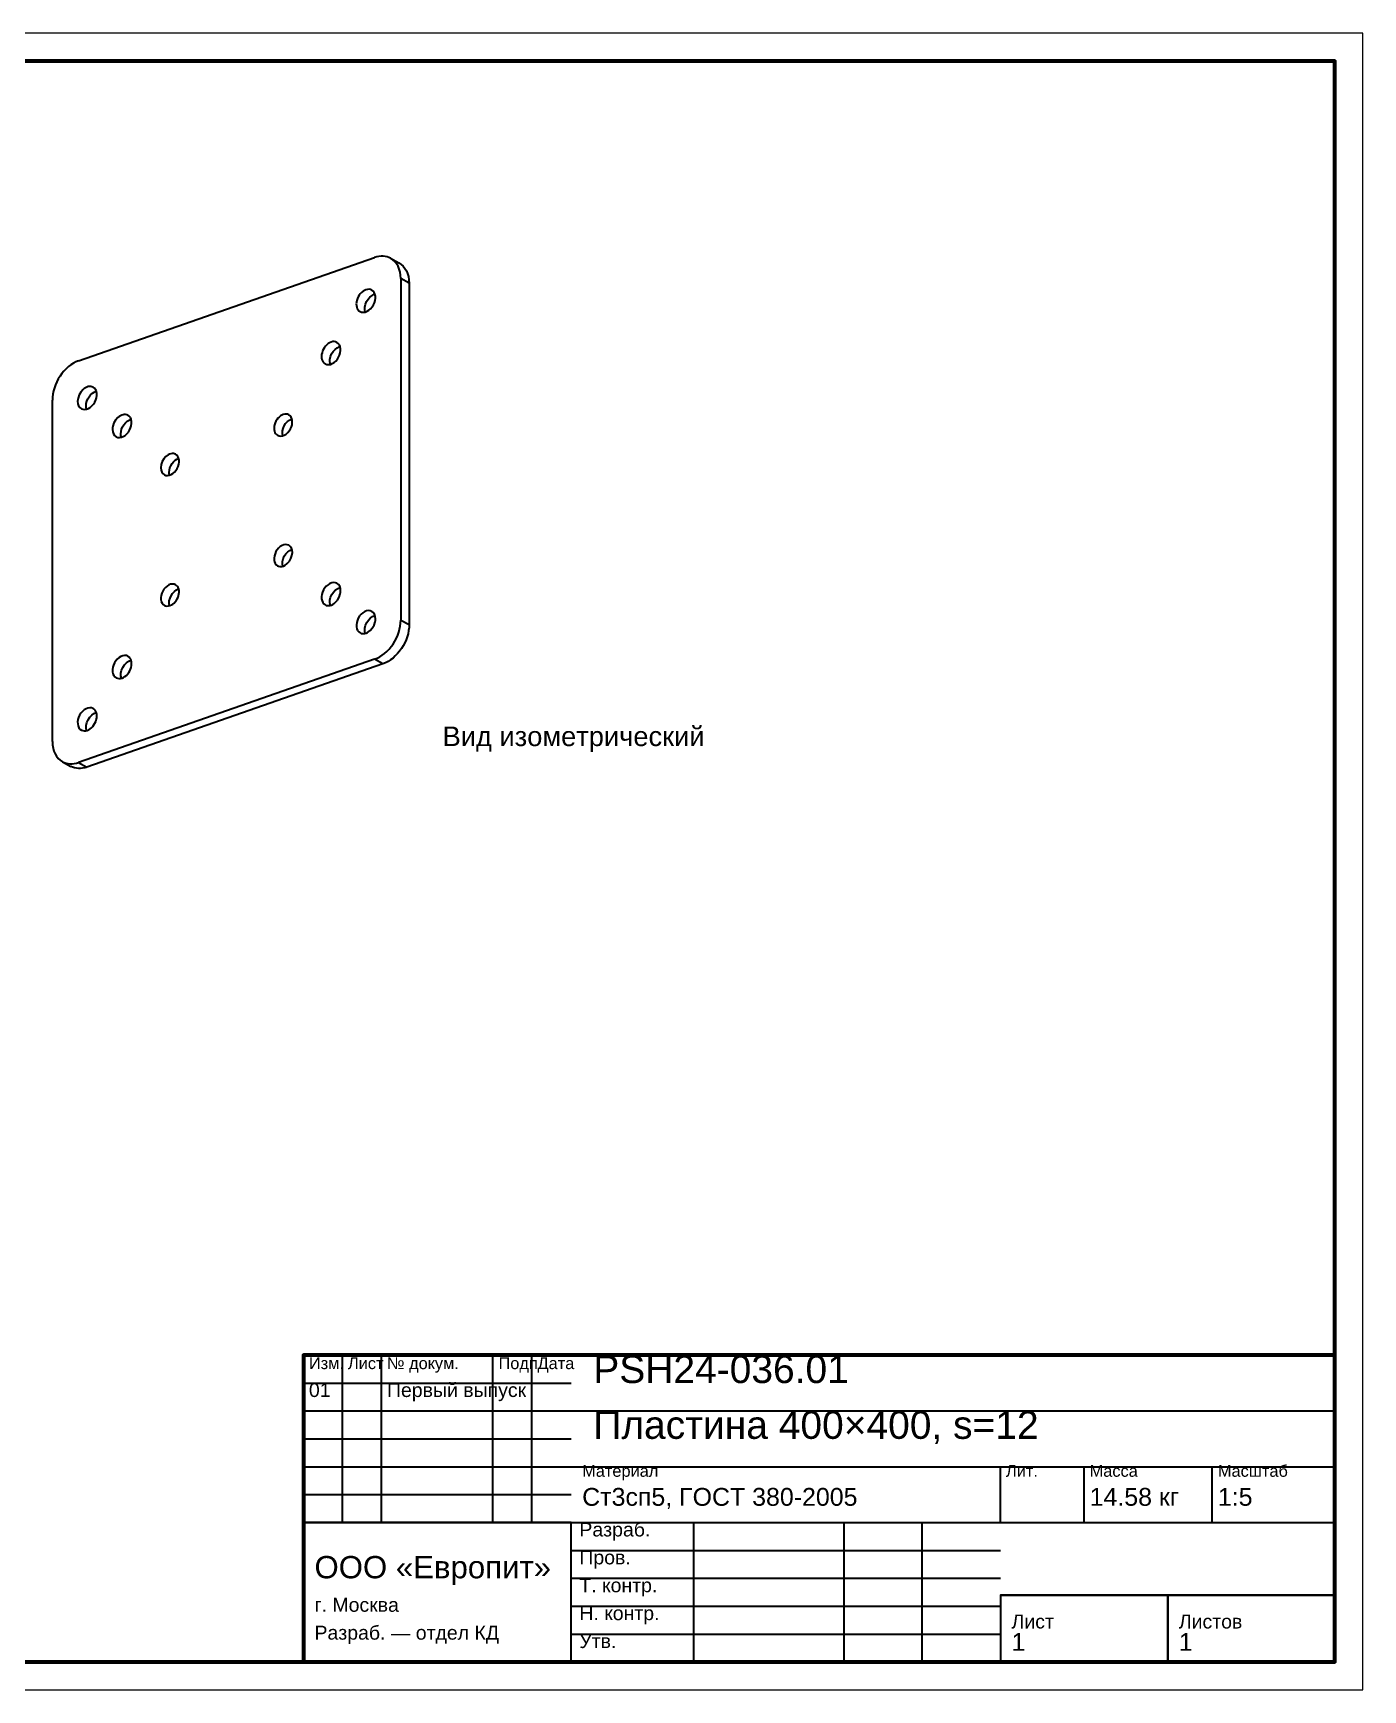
# Model space of a CAD drawing. Header units: millimetres. Extents: x 0 to 420, y 0 to 297.
# Drawn here: x 181.5 to 420, y 0 to 297 of the extents above; entities that cross this region are included whole.
import ezdxf

# ---------------------------------------------------------------- set-up
doc = ezdxf.new("R2010")
doc.units = ezdxf.units.MM
doc.styles.add('GOST', font='Arial')

msp = doc.modelspace()

# ---------------------------------------------------------------- linework, layer by layer
at = {"color": 1, "lineweight": 35}
for p, q in [((189.69, 238.25), (242.78, 256.76)), ((243.17, 256.88), (242.78, 256.76)), ((243.55, 256.96), (243.17, 256.88)), ((243.93, 257), (243.55, 256.96)), ((244.3, 257), (243.93, 257)), ((244.66, 256.96), (244.3, 257)), ((245.01, 256.89), (244.66, 256.96)), ((245.34, 256.78), (245.01, 256.89)), ((245.65, 256.63), (245.34, 256.78)), ((246.06, 256.37), (245.65, 256.63)), ((245.65, 256.63), (247.15, 255.81)), ((246.42, 256.04), (246.06, 256.37)), ((246.73, 255.65), (246.42, 256.04)), ((246.99, 255.21), (246.73, 255.65)), ((247.15, 255.81), (247.56, 255.55)), ((247.56, 255.55), (247.92, 255.22)), ((247.2, 254.71), (246.99, 255.21)), ((247.35, 254.17), (247.2, 254.71)), ((247.44, 253.6), (247.35, 254.17)), ((247.47, 252.99), (247.44, 253.6)), ((247.47, 252.99), (247.47, 191.79)), ((248.97, 252.18), (247.47, 252.99)), ((247.92, 255.22), (248.23, 254.83)), ((248.23, 254.83), (248.49, 254.39)), ((248.49, 254.39), (248.7, 253.89)), ((248.7, 253.89), (248.85, 253.36)), ((248.85, 253.36), (248.94, 252.78)), ((248.94, 252.78), (248.97, 252.18)), ((239.84, 249.72), (239.7, 249.41)), ((240.02, 250.01), (239.84, 249.72)), ((240.22, 250.28), (240.02, 250.01)), ((240.45, 250.52), (240.22, 250.28)), ((240.7, 250.72), (240.45, 250.52)), ((240.96, 250.88), (240.7, 250.72)), ((241.22, 251), (240.96, 250.88)), ((241.5, 251.07), (241.22, 251)), ((241.78, 251.08), (241.5, 251.07)), ((241.6, 249.31), (241.94, 249.69)), ((242.04, 251.04), (241.78, 251.08)), ((241.94, 249.69), (242.32, 249.98)), ((242.27, 250.95), (242.04, 251.04)), ((242.52, 250.77), (242.27, 250.95)), ((242.32, 249.98), (242.72, 250.18)), ((242.71, 250.52), (242.52, 250.77)), ((242.85, 250.21), (242.71, 250.52)), ((242.72, 250.18), (242.85, 250.22)), ((242.93, 249.86), (242.85, 250.21)), ((242.94, 249.48), (242.93, 249.86)), ((248.97, 252.18), (248.97, 190.97)), ((239.53, 248.77), (239.5, 248.46)), ((239.5, 248.46), (239.52, 248.16)), ((239.52, 248.16), (239.58, 247.88)), ((239.6, 249.09), (239.53, 248.77)), ((239.58, 247.88), (239.67, 247.62)), ((239.7, 249.41), (239.6, 249.09)), ((239.67, 247.62), (239.81, 247.4)), ((239.81, 247.4), (239.97, 247.22)), ((239.97, 247.22), (240.17, 247.09)), ((240.17, 247.09), (240.46, 246.98)), ((240.46, 246.98), (240.77, 246.95)), ((240.77, 246.95), (241.1, 247)), ((241.01, 247.43), (241.02, 247.9)), ((241.09, 247), (241.01, 247.43)), ((241.02, 247.9), (241.13, 248.39)), ((241.1, 247), (241.44, 247.13)), ((241.13, 248.39), (241.33, 248.87)), ((241.33, 248.87), (241.6, 249.31)), ((241.44, 247.13), (241.77, 247.33)), ((241.77, 247.33), (242.07, 247.59)), ((242.07, 247.59), (242.35, 247.91)), ((242.35, 247.91), (242.58, 248.28)), ((242.58, 248.28), (242.76, 248.67)), ((242.76, 248.67), (242.88, 249.07)), ((242.88, 249.07), (242.94, 249.48)), ((233.77, 240.63), (233.6, 240.34)), ((233.98, 240.9), (233.77, 240.63)), ((234.2, 241.14), (233.98, 240.9)), ((234.45, 241.34), (234.2, 241.14)), ((234.71, 241.5), (234.45, 241.34)), ((234.98, 241.62), (234.71, 241.5)), ((235.26, 241.69), (234.98, 241.62)), ((235.53, 241.71), (235.26, 241.69)), ((235.79, 241.67), (235.53, 241.71)), ((235.69, 240.31), (236.07, 240.61)), ((236.03, 241.57), (235.79, 241.67)), ((236.27, 241.39), (236.03, 241.57)), ((236.07, 240.61), (236.47, 240.8)), ((236.47, 241.14), (236.27, 241.39)), ((236.6, 240.83), (236.47, 241.14)), ((236.47, 240.8), (236.6, 240.84)), ((236.68, 240.48), (236.6, 240.83)), ((188.77, 237.83), (188.33, 237.54)), ((189.23, 238.07), (188.77, 237.83)), ((189.69, 238.25), (189.23, 238.07)), ((233.28, 239.39), (233.26, 239.08)), ((233.26, 239.08), (233.27, 238.78)), ((233.27, 238.78), (233.33, 238.5)), ((233.35, 239.71), (233.28, 239.39)), ((233.33, 238.5), (233.43, 238.24)), ((233.46, 240.03), (233.35, 239.71)), ((233.43, 238.24), (233.56, 238.02)), ((233.6, 240.34), (233.46, 240.03)), ((233.56, 238.02), (233.73, 237.84)), ((233.73, 237.84), (233.92, 237.71)), ((233.92, 237.71), (234.21, 237.6)), ((234.52, 237.57), (234.86, 237.62)), ((234.76, 238.05), (234.78, 238.52)), ((234.85, 237.62), (234.76, 238.05)), ((234.78, 238.52), (234.88, 239.01)), ((234.86, 237.62), (235.19, 237.75)), ((234.88, 239.01), (235.08, 239.49)), ((235.08, 239.49), (235.35, 239.93)), ((235.19, 237.75), (235.52, 237.95)), ((235.35, 239.93), (235.69, 240.31)), ((235.52, 237.95), (235.83, 238.22)), ((235.83, 238.22), (236.1, 238.54)), ((236.1, 238.54), (236.33, 238.9)), ((236.33, 238.9), (236.51, 239.29)), ((236.51, 239.29), (236.63, 239.69)), ((236.63, 239.69), (236.69, 240.1)), ((236.69, 240.1), (236.68, 240.48)), ((186.06, 235.01), (185.79, 234.49)), ((186.37, 235.51), (186.06, 235.01)), ((186.71, 235.99), (186.37, 235.51)), ((187.08, 236.43), (186.71, 235.99)), ((187.48, 236.84), (187.08, 236.43)), ((187.89, 237.22), (187.48, 236.84)), ((188.33, 237.54), (187.89, 237.22)), ((234.21, 237.6), (234.52, 237.57)), ((185.02, 231.75), (185, 231.22)), ((185.09, 232.3), (185.02, 231.75)), ((185.2, 232.86), (185.09, 232.3)), ((185.36, 233.41), (185.2, 232.86)), ((185.55, 233.96), (185.36, 233.41)), ((185.79, 234.49), (185.55, 233.96)), ((189.79, 232.13), (189.6, 231.56)), ((190.1, 232.66), (189.79, 232.13)), ((190.49, 233.11), (190.1, 232.66)), ((190.71, 233.29), (190.49, 233.11)), ((190.94, 233.44), (190.71, 233.29)), ((191.18, 233.55), (190.94, 233.44)), ((191.42, 233.63), (191.18, 233.55)), ((191.35, 231.44), (191.58, 231.82)), ((191.66, 233.66), (191.42, 233.63)), ((191.58, 231.82), (191.86, 232.17)), ((191.89, 233.66), (191.66, 233.66)), ((191.86, 232.17), (192.18, 232.45)), ((192.1, 233.61), (191.89, 233.66)), ((192.3, 233.53), (192.1, 233.61)), ((192.18, 232.45), (192.52, 232.66)), ((192.54, 233.35), (192.3, 233.53)), ((192.52, 232.66), (192.87, 232.8)), ((192.74, 233.1), (192.54, 233.35)), ((192.88, 232.79), (192.74, 233.1)), ((192.95, 232.44), (192.88, 232.79)), ((192.9, 231.65), (192.96, 232.05)), ((192.96, 232.05), (192.95, 232.44)), ((185, 170.01), (185, 231.22)), ((189.55, 231.28), (189.53, 231)), ((189.53, 231), (189.57, 230.56)), ((189.6, 231.56), (189.55, 231.28)), ((189.57, 230.56), (189.7, 230.19)), ((189.7, 230.19), (189.92, 229.88)), ((189.92, 229.88), (190.19, 229.66)), ((190.19, 229.66), (190.48, 229.56)), ((190.48, 229.56), (190.79, 229.53)), ((190.79, 229.53), (191.13, 229.58)), ((191.03, 230.18), (191.06, 230.6)), ((191.05, 229.87), (191.03, 230.18)), ((191.12, 229.58), (191.05, 229.87)), ((191.06, 230.6), (191.17, 231.02)), ((191.13, 229.58), (191.46, 229.71)), ((191.17, 231.02), (191.35, 231.44)), ((191.46, 229.71), (191.79, 229.91)), ((191.79, 229.91), (192.1, 230.17)), ((192.1, 230.17), (192.37, 230.49)), ((192.37, 230.49), (192.6, 230.86)), ((192.6, 230.86), (192.78, 231.25)), ((192.78, 231.25), (192.9, 231.65)), ((226.66, 228.7), (226.39, 228.63)), ((226.92, 228.72), (226.66, 228.7)), ((227.16, 228.68), (226.92, 228.72)), ((195.79, 226.25), (195.78, 225.97)), ((195.78, 225.97), (195.82, 225.54)), ((195.84, 226.54), (195.79, 226.25)), ((196.04, 227.11), (195.84, 226.54)), ((196.34, 227.64), (196.04, 227.11)), ((196.74, 228.09), (196.34, 227.64)), ((196.96, 228.27), (196.74, 228.09)), ((197.19, 228.42), (196.96, 228.27)), ((197.43, 228.53), (197.19, 228.42)), ((197.31, 225.57), (197.42, 226)), ((197.42, 226), (197.59, 226.41)), ((197.67, 228.6), (197.43, 228.53)), ((197.59, 226.41), (197.82, 226.8)), ((197.9, 228.64), (197.67, 228.6)), ((197.82, 226.8), (198.11, 227.14)), ((198.13, 228.63), (197.9, 228.64)), ((198.11, 227.14), (198.43, 227.43)), ((198.35, 228.59), (198.13, 228.63)), ((198.55, 228.5), (198.35, 228.59)), ((198.43, 227.43), (198.77, 227.64)), ((198.79, 228.32), (198.55, 228.5)), ((198.62, 225.47), (198.85, 225.83)), ((198.77, 227.64), (199.12, 227.78)), ((198.99, 228.07), (198.79, 228.32)), ((198.85, 225.83), (199.03, 226.22)), ((199.12, 227.77), (198.99, 228.07)), ((199.03, 226.22), (199.15, 226.63)), ((199.2, 227.42), (199.12, 227.77)), ((199.15, 226.63), (199.21, 227.03)), ((199.21, 227.03), (199.2, 227.42)), ((224.77, 226.51), (224.75, 226.21)), ((224.75, 226.21), (224.76, 225.92)), ((224.76, 225.92), (224.82, 225.65)), ((224.83, 226.81), (224.77, 226.51)), ((224.94, 227.12), (224.83, 226.81)), ((225.07, 227.41), (224.94, 227.12)), ((225.24, 227.69), (225.07, 227.41)), ((225.43, 227.95), (225.24, 227.69)), ((225.65, 228.18), (225.43, 227.95)), ((225.89, 228.37), (225.65, 228.18)), ((226.13, 228.52), (225.89, 228.37)), ((226.39, 228.63), (226.13, 228.52)), ((226.27, 225.69), (226.38, 226.15)), ((226.38, 226.15), (226.57, 226.59)), ((226.57, 226.59), (226.83, 227.01)), ((226.83, 227.01), (227.15, 227.36)), ((227.15, 227.36), (227.51, 227.63)), ((227.39, 228.59), (227.16, 228.68)), ((227.62, 228.41), (227.39, 228.59)), ((227.46, 225.69), (227.68, 226.04)), ((227.51, 227.63), (227.89, 227.82)), ((227.81, 228.18), (227.62, 228.41)), ((227.68, 226.04), (227.85, 226.41)), ((227.94, 227.88), (227.81, 228.18)), ((227.85, 226.41), (227.97, 226.8)), ((227.89, 227.82), (227.96, 227.84)), ((228.01, 227.55), (227.94, 227.88)), ((227.97, 226.8), (228.02, 227.18)), ((228.02, 227.18), (228.01, 227.55)), ((195.82, 225.54), (195.95, 225.16)), ((195.95, 225.16), (196.16, 224.86)), ((196.16, 224.86), (196.44, 224.64)), ((196.44, 224.64), (196.73, 224.53)), ((196.73, 224.53), (197.04, 224.5)), ((197.04, 224.5), (197.37, 224.56)), ((197.28, 225.16), (197.31, 225.57)), ((197.3, 224.84), (197.28, 225.16)), ((197.37, 224.55), (197.3, 224.84)), ((197.37, 224.56), (197.71, 224.68)), ((197.71, 224.68), (198.04, 224.88)), ((198.04, 224.88), (198.35, 225.15)), ((198.35, 225.15), (198.62, 225.47)), ((224.82, 225.65), (224.91, 225.41)), ((224.91, 225.41), (225.03, 225.2)), ((225.03, 225.2), (225.19, 225.03)), ((225.19, 225.03), (225.38, 224.9)), ((225.38, 224.9), (225.65, 224.8)), ((225.65, 224.8), (225.95, 224.77)), ((225.95, 224.77), (226.27, 224.82)), ((226.25, 225.24), (226.27, 225.69)), ((226.32, 224.83), (226.25, 225.24)), ((226.27, 224.82), (226.59, 224.94)), ((226.59, 224.94), (226.91, 225.13)), ((226.91, 225.13), (227.2, 225.39)), ((227.2, 225.39), (227.46, 225.69)), ((204.69, 220.18), (204.51, 219.64)), ((204.98, 220.69), (204.69, 220.18)), ((205.36, 221.11), (204.98, 220.69)), ((205.79, 221.43), (205.36, 221.11)), ((206.02, 221.53), (205.79, 221.43)), ((206.25, 221.6), (206.02, 221.53)), ((206.23, 219.45), (206.45, 219.82)), ((206.48, 221.64), (206.25, 221.6)), ((206.45, 219.82), (206.71, 220.14)), ((206.69, 221.63), (206.48, 221.64)), ((206.9, 221.59), (206.69, 221.63)), ((206.71, 220.14), (207, 220.42)), ((207.09, 221.51), (206.9, 221.59)), ((207, 220.42), (207.32, 220.63)), ((207.32, 221.34), (207.09, 221.51)), ((207.51, 221.1), (207.32, 221.34)), ((207.32, 220.63), (207.65, 220.76)), ((207.64, 220.81), (207.51, 221.1)), ((207.71, 220.47), (207.64, 220.81)), ((207.67, 219.72), (207.72, 220.1)), ((207.72, 220.1), (207.71, 220.47)), ((204.51, 219.64), (204.44, 219.09)), ((204.44, 219.09), (204.49, 218.68)), ((204.49, 218.68), (204.61, 218.32)), ((204.61, 218.32), (204.81, 218.03)), ((204.81, 218.03), (205.08, 217.82)), ((205.08, 217.82), (205.35, 217.72)), ((205.35, 217.72), (205.65, 217.69)), ((205.65, 217.69), (205.97, 217.74)), ((205.94, 218.28), (205.98, 218.67)), ((205.96, 218.01), (205.94, 218.28)), ((206.01, 217.75), (205.96, 218.01)), ((205.97, 217.74), (206.29, 217.86)), ((205.98, 218.67), (206.07, 219.07)), ((206.07, 219.07), (206.23, 219.45)), ((206.29, 217.86), (206.6, 218.05)), ((206.6, 218.05), (206.9, 218.31)), ((206.9, 218.31), (207.16, 218.61)), ((207.16, 218.61), (207.38, 218.96)), ((207.38, 218.96), (207.55, 219.33)), ((207.55, 219.33), (207.67, 219.72)), ((225.87, 204.95), (225.57, 204.7)), ((226.18, 205.15), (225.87, 204.95)), ((226.5, 205.27), (226.18, 205.15)), ((226.82, 205.32), (226.5, 205.27)), ((227.12, 205.29), (226.82, 205.32)), ((227.39, 205.19), (227.12, 205.29)), ((227.66, 204.98), (227.39, 205.19)), ((227.86, 204.69), (227.66, 204.98)), ((224.8, 203.29), (224.75, 202.9)), ((224.75, 202.9), (224.76, 202.54)), ((224.76, 202.54), (224.83, 202.2)), ((224.92, 203.67), (224.8, 203.29)), ((224.83, 202.2), (224.96, 201.91)), ((225.09, 204.05), (224.92, 203.67)), ((225.31, 204.39), (225.09, 204.05)), ((225.57, 204.7), (225.31, 204.39)), ((226.25, 201.85), (226.27, 202.31)), ((226.27, 202.31), (226.39, 202.78)), ((226.39, 202.78), (226.59, 203.23)), ((226.59, 203.23), (226.86, 203.65)), ((226.86, 203.65), (227.2, 204)), ((227.11, 201.9), (227.49, 202.32)), ((227.2, 204), (227.57, 204.27)), ((227.49, 202.32), (227.78, 202.83)), ((227.57, 204.27), (227.96, 204.44)), ((227.78, 202.83), (227.96, 203.37)), ((227.98, 204.33), (227.86, 204.69)), ((227.96, 203.37), (228.03, 203.91)), ((228.03, 203.91), (227.98, 204.33)), ((224.96, 201.91), (225.15, 201.67)), ((225.15, 201.67), (225.38, 201.5)), ((225.38, 201.5), (225.57, 201.42)), ((225.57, 201.42), (225.78, 201.37)), ((225.78, 201.37), (225.99, 201.37)), ((225.99, 201.37), (226.22, 201.4)), ((226.22, 201.4), (226.45, 201.47)), ((226.32, 201.43), (226.25, 201.85)), ((226.45, 201.47), (226.67, 201.58)), ((226.67, 201.58), (227.11, 201.9)), ((204.5, 196.21), (204.45, 195.83)), ((204.62, 196.6), (204.5, 196.21)), ((204.79, 196.97), (204.62, 196.6)), ((205.01, 197.32), (204.79, 196.97)), ((205.27, 197.62), (205.01, 197.32)), ((205.56, 197.88), (205.27, 197.62)), ((205.88, 198.07), (205.56, 197.88)), ((206.2, 198.19), (205.88, 198.07)), ((206.09, 195.7), (206.29, 196.15)), ((206.52, 198.24), (206.2, 198.19)), ((206.29, 196.15), (206.56, 196.57)), ((206.82, 198.21), (206.52, 198.24)), ((206.56, 196.57), (206.89, 196.92)), ((207.09, 198.11), (206.82, 198.21)), ((206.89, 196.92), (207.26, 197.19)), ((207.28, 197.98), (207.09, 198.11)), ((207.26, 197.19), (207.65, 197.36)), ((207.44, 197.81), (207.28, 197.98)), ((207.56, 197.6), (207.44, 197.81)), ((207.53, 195.89), (207.63, 196.19)), ((207.65, 197.35), (207.56, 197.6)), ((207.63, 196.19), (207.7, 196.5)), ((207.71, 197.09), (207.65, 197.35)), ((207.7, 196.5), (207.72, 196.8)), ((207.72, 196.8), (207.71, 197.09)), ((233.32, 196.38), (233.26, 195.98)), ((233.44, 196.78), (233.32, 196.38)), ((233.62, 197.18), (233.44, 196.78)), ((233.85, 197.54), (233.62, 197.18)), ((234.12, 197.86), (233.85, 197.54)), ((234.43, 198.12), (234.12, 197.86)), ((234.76, 198.32), (234.43, 198.12)), ((235.1, 198.45), (234.76, 198.32)), ((234.9, 195.86), (235.12, 196.36)), ((235.43, 198.5), (235.1, 198.45)), ((235.12, 196.36), (235.41, 196.81)), ((235.41, 196.81), (235.78, 197.18)), ((235.74, 198.47), (235.43, 198.5)), ((236.03, 198.37), (235.74, 198.47)), ((235.78, 197.18), (236.18, 197.47)), ((236.31, 198.15), (236.03, 198.37)), ((236.18, 197.47), (236.6, 197.64)), ((236.52, 197.85), (236.31, 198.15)), ((236.43, 195.9), (236.63, 196.47)), ((236.65, 197.47), (236.52, 197.85)), ((236.63, 196.47), (236.68, 196.75)), ((236.69, 197.03), (236.65, 197.47)), ((236.68, 196.75), (236.69, 197.03)), ((204.45, 195.83), (204.46, 195.46)), ((204.46, 195.46), (204.53, 195.12)), ((204.53, 195.12), (204.66, 194.83)), ((204.66, 194.83), (204.85, 194.59)), ((204.85, 194.59), (205.08, 194.42)), ((205.08, 194.42), (205.31, 194.33)), ((205.31, 194.33), (205.55, 194.29)), ((205.55, 194.29), (205.81, 194.31)), ((205.81, 194.31), (206.08, 194.37)), ((205.95, 194.77), (205.97, 195.23)), ((206.01, 194.35), (205.95, 194.77)), ((205.97, 195.23), (206.09, 195.7)), ((206.08, 194.37), (206.34, 194.49)), ((206.34, 194.49), (206.58, 194.64)), ((206.58, 194.64), (206.82, 194.83)), ((206.82, 194.83), (207.04, 195.06)), ((207.04, 195.06), (207.23, 195.32)), ((207.23, 195.32), (207.4, 195.59)), ((207.4, 195.59), (207.53, 195.89)), ((233.26, 195.98), (233.27, 195.59)), ((233.27, 195.59), (233.35, 195.24)), ((233.35, 195.24), (233.48, 194.93)), ((233.48, 194.93), (233.68, 194.69)), ((233.68, 194.69), (233.92, 194.5)), ((233.92, 194.5), (234.12, 194.42)), ((234.12, 194.42), (234.34, 194.37)), ((234.34, 194.37), (234.57, 194.37)), ((234.57, 194.37), (234.8, 194.41)), ((234.76, 194.86), (234.78, 195.36)), ((234.85, 194.42), (234.76, 194.86)), ((234.78, 195.36), (234.9, 195.86)), ((234.8, 194.41), (235.04, 194.48)), ((235.04, 194.48), (235.28, 194.59)), ((235.28, 194.59), (235.51, 194.74)), ((235.51, 194.74), (235.73, 194.92)), ((235.73, 194.92), (236.13, 195.37)), ((236.13, 195.37), (236.43, 195.9)), ((240.68, 193.1), (240.37, 192.84)), ((241.01, 193.3), (240.68, 193.1)), ((241.34, 193.43), (241.01, 193.3)), ((241.68, 193.48), (241.34, 193.43)), ((241.99, 193.45), (241.68, 193.48)), ((242.27, 193.34), (241.99, 193.45)), ((242.55, 193.13), (242.27, 193.34)), ((242.77, 192.82), (242.55, 193.13)), ((239.57, 191.36), (239.51, 190.95)), ((239.51, 190.95), (239.52, 190.57)), ((239.52, 190.57), (239.59, 190.22)), ((239.69, 191.76), (239.57, 191.36)), ((239.59, 190.22), (239.73, 189.91)), ((239.86, 192.15), (239.69, 191.76)), ((240.1, 192.52), (239.86, 192.15)), ((240.37, 192.84), (240.1, 192.52)), ((241.01, 189.84), (241.03, 190.33)), ((241.03, 190.33), (241.15, 190.84)), ((241.15, 190.84), (241.36, 191.34)), ((241.36, 191.34), (241.66, 191.79)), ((241.66, 191.79), (242.02, 192.16)), ((241.98, 189.9), (242.37, 190.34)), ((242.02, 192.16), (242.43, 192.44)), ((242.37, 190.34), (242.68, 190.87)), ((242.43, 192.44), (242.85, 192.62)), ((242.68, 190.87), (242.87, 191.44)), ((242.9, 192.44), (242.77, 192.82)), ((242.87, 191.44), (242.92, 191.73)), ((242.94, 192.01), (242.9, 192.44)), ((242.92, 191.73), (242.94, 192.01)), ((247.11, 189.6), (247.27, 190.15)), ((247.27, 190.15), (247.38, 190.71)), ((247.38, 190.71), (247.45, 191.25)), ((247.45, 191.25), (247.47, 191.79)), ((247.47, 191.79), (248.97, 190.97)), ((248.95, 190.44), (248.88, 189.89)), ((248.97, 190.97), (248.95, 190.44)), ((239.73, 189.91), (239.93, 189.66)), ((239.93, 189.66), (240.17, 189.48)), ((240.17, 189.48), (240.37, 189.4)), ((240.37, 189.4), (240.58, 189.35)), ((240.58, 189.35), (240.81, 189.35)), ((240.81, 189.35), (241.05, 189.38)), ((241.09, 189.39), (241.01, 189.84)), ((241.05, 189.38), (241.29, 189.46)), ((241.29, 189.46), (241.53, 189.57)), ((241.53, 189.57), (241.76, 189.72)), ((241.76, 189.72), (241.98, 189.9)), ((245.76, 187.02), (246.1, 187.49)), ((246.1, 187.49), (246.41, 187.99)), ((246.41, 187.99), (246.68, 188.52)), ((246.68, 188.52), (246.92, 189.05)), ((246.92, 189.05), (247.11, 189.6)), ((247.91, 187.18), (247.6, 186.68)), ((248.18, 187.7), (247.91, 187.18)), ((248.42, 188.24), (248.18, 187.7)), ((248.61, 188.78), (248.42, 188.24)), ((248.77, 189.34), (248.61, 188.78)), ((248.88, 189.89), (248.77, 189.34)), ((242.78, 184.76), (189.69, 166.25)), ((196.37, 184.47), (196.14, 184.11)), ((196.64, 184.79), (196.37, 184.47)), ((196.95, 185.06), (196.64, 184.79)), ((197.28, 185.26), (196.95, 185.06)), ((197.61, 185.39), (197.28, 185.26)), ((197.95, 185.44), (197.61, 185.39)), ((198.26, 185.41), (197.95, 185.44)), ((198.55, 185.3), (198.26, 185.41)), ((198.3, 184.12), (198.7, 184.4)), ((198.74, 185.16), (198.55, 185.3)), ((198.7, 184.4), (199.12, 184.57)), ((198.91, 184.98), (198.74, 185.16)), ((199.04, 184.76), (198.91, 184.98)), ((199.14, 184.51), (199.04, 184.76)), ((199.2, 184.23), (199.14, 184.51)), ((199.21, 183.93), (199.2, 184.23)), ((242.78, 184.76), (243.24, 184.94)), ((244.28, 183.94), (242.78, 184.76)), ((243.24, 184.94), (243.7, 185.18)), ((243.7, 185.18), (244.14, 185.46)), ((244.14, 185.46), (244.58, 185.79)), ((244.58, 185.79), (244.99, 186.16)), ((245.2, 184.36), (244.74, 184.13)), ((244.99, 186.16), (245.39, 186.57)), ((245.64, 184.65), (245.2, 184.36)), ((245.39, 186.57), (245.76, 187.02)), ((246.08, 184.98), (245.64, 184.65)), ((246.49, 185.35), (246.08, 184.98)), ((246.89, 185.76), (246.49, 185.35)), ((247.26, 186.2), (246.89, 185.76)), ((247.6, 186.68), (247.26, 186.2)), ((244.28, 183.94), (191.18, 165.43)), ((195.84, 183.31), (195.78, 182.91)), ((195.78, 182.91), (195.79, 182.53)), ((195.79, 182.53), (195.86, 182.17)), ((195.96, 183.72), (195.84, 183.31)), ((195.86, 182.17), (196, 181.87)), ((196.14, 184.11), (195.96, 183.72)), ((196, 181.87), (196.2, 181.62)), ((196.2, 181.62), (196.44, 181.44)), ((196.44, 181.44), (196.68, 181.34)), ((196.68, 181.34), (196.94, 181.3)), ((196.94, 181.3), (197.21, 181.32)), ((197.21, 181.32), (197.49, 181.39)), ((197.28, 181.8), (197.3, 182.29)), ((197.37, 181.35), (197.28, 181.8)), ((197.3, 182.29), (197.42, 182.8)), ((197.42, 182.8), (197.64, 183.29)), ((197.49, 181.39), (197.76, 181.51)), ((197.64, 183.29), (197.93, 183.74)), ((197.76, 181.51), (198.02, 181.67)), ((197.93, 183.74), (198.3, 184.12)), ((198.02, 181.67), (198.26, 181.87)), ((198.26, 181.87), (198.49, 182.11)), ((198.49, 182.11), (198.7, 182.38)), ((198.7, 182.38), (198.87, 182.67)), ((198.87, 182.67), (199.01, 182.98)), ((199.01, 182.98), (199.12, 183.3)), ((199.12, 183.3), (199.19, 183.62)), ((199.19, 183.62), (199.21, 183.93)), ((244.74, 184.13), (244.28, 183.94)), ((190.4, 175.41), (190.12, 175.09)), ((190.7, 175.68), (190.4, 175.41)), ((191.03, 175.88), (190.7, 175.68)), ((191.37, 176.01), (191.03, 175.88)), ((191.7, 176.06), (191.37, 176.01)), ((192.01, 176.03), (191.7, 176.06)), ((192.3, 175.92), (192.01, 176.03)), ((192.5, 175.79), (192.3, 175.92)), ((192.66, 175.61), (192.5, 175.79)), ((192.8, 175.39), (192.66, 175.61)), ((192.89, 175.13), (192.8, 175.39)), ((189.59, 173.94), (189.53, 173.53)), ((189.53, 173.53), (189.54, 173.15)), ((189.54, 173.15), (189.62, 172.8)), ((189.71, 174.34), (189.59, 173.94)), ((189.62, 172.8), (189.76, 172.49)), ((189.89, 174.73), (189.71, 174.34)), ((189.76, 172.49), (189.95, 172.24)), ((190.12, 175.09), (189.89, 174.73)), ((191.03, 172.42), (191.05, 172.91)), ((191.12, 171.97), (191.03, 172.42)), ((191.05, 172.91), (191.17, 173.42)), ((191.17, 173.42), (191.39, 173.91)), ((191.39, 173.91), (191.69, 174.36)), ((191.51, 172.13), (191.77, 172.29)), ((191.69, 174.36), (192.05, 174.74)), ((191.77, 172.29), (192.02, 172.49)), ((192.02, 172.49), (192.25, 172.73)), ((192.05, 174.74), (192.45, 175.02)), ((192.25, 172.73), (192.45, 173)), ((192.45, 175.02), (192.87, 175.19)), ((192.45, 173), (192.62, 173.29)), ((192.62, 173.29), (192.77, 173.6)), ((192.77, 173.6), (192.87, 173.92)), ((192.87, 173.92), (192.94, 174.24)), ((192.95, 174.85), (192.89, 175.13)), ((192.94, 174.24), (192.96, 174.55)), ((192.96, 174.55), (192.95, 174.85)), ((185, 170.01), (185.03, 169.41)), ((185.03, 169.41), (185.12, 168.84)), ((189.95, 172.24), (190.19, 172.06)), ((190.19, 172.06), (190.43, 171.96)), ((190.43, 171.96), (190.69, 171.92)), ((190.69, 171.92), (190.97, 171.94)), ((190.97, 171.94), (191.25, 172.01)), ((191.25, 172.01), (191.51, 172.13)), ((185.12, 168.84), (185.27, 168.3)), ((185.27, 168.3), (185.48, 167.8)), ((185.48, 167.8), (185.74, 167.36)), ((185.74, 167.36), (186.05, 166.97)), ((186.05, 166.97), (186.41, 166.64)), ((186.41, 166.64), (186.82, 166.38)), ((186.82, 166.38), (187.13, 166.23)), ((186.82, 166.38), (188.31, 165.56)), ((187.13, 166.23), (187.46, 166.12)), ((187.46, 166.12), (187.81, 166.04)), ((187.81, 166.04), (188.17, 166.01)), ((188.17, 166.01), (188.54, 166.01)), ((188.63, 165.41), (188.31, 165.56)), ((188.54, 166.01), (188.92, 166.05)), ((188.96, 165.3), (188.63, 165.41)), ((188.92, 166.05), (189.3, 166.13)), ((189.31, 165.23), (188.96, 165.3)), ((189.3, 166.13), (189.69, 166.25)), ((189.67, 165.19), (189.31, 165.23)), ((190.04, 165.19), (189.67, 165.19)), ((189.69, 166.25), (191.18, 165.43)), ((190.42, 165.23), (190.04, 165.19)), ((190.8, 165.31), (190.42, 165.23)), ((191.18, 165.43), (190.8, 165.31))]:
    msp.add_line(p, q, dxfattribs=at)
at = {"color": 7, "lineweight": 35}
for p, q in [((237, 30), (237, 60)), ((244, 30), (244, 60)), ((264, 30), (264, 60)), ((271, 30), (271, 60)), ((230, 55), (278, 55)), ((230, 50), (278, 50)), ((278, 50), (415, 50)), ((230, 45), (278, 45)), ((230, 40), (278, 40)), ((278, 40), (415, 40)), ((355, 30), (355, 40)), ((370, 30), (370, 40)), ((393, 30), (393, 40)), ((230, 35), (278, 35)), ((230, 30), (278, 30)), ((278, 30), (415, 30)), ((300, 5), (300, 30)), ((327, 5), (327, 30)), ((341, 5), (341, 30)), ((278, 25), (355, 25)), ((278, 20), (355, 20)), ((278, 15), (355, 15)), ((355, 17), (415, 17)), ((278, 10), (355, 10))]:
    msp.add_line(p, q, dxfattribs=at)
at = {"color": 7, "lineweight": 25}
msp.add_lwpolyline([(0, 0), (420, 0), (420, 297), (0, 297)], close=True, dxfattribs=at)
at = {"color": 7, "lineweight": 70}
for points in [[(20, 5), (415, 5), (415, 292), (20, 292)], [(230, 5), (415, 5), (415, 60), (230, 60)]]:
    msp.add_lwpolyline(points, close=True, dxfattribs=at)
at = {"color": 7, "lineweight": 35}
for points in [[(230, 5), (278, 5), (278, 30), (230, 30)], [(355, 5), (385, 5), (385, 17), (355, 17)], [(385, 5), (415, 5), (415, 17), (385, 17)]]:
    msp.add_lwpolyline(points, close=True, dxfattribs=at)

# ---------------------------------------------------------------- texts
at = {"color": 3, "style": 'GOST'}
for s, height, p in [('Вид изометрический', 3.5, (254.97, 169.19)), ('Изм.', 2.1, (231, 57.5)), ('Лист', 2.1, (238, 57.5)), ('№ докум.', 2.1, (245, 57.5)), ('Подп.', 2.1, (265, 57.5)), ('Дата', 2.1, (272, 57.5)), ('PSH24-036.01', 5, (282, 55)), ('01', 2.5, (231, 52.5)), ('Первый выпуск', 2.5, (245, 52.5)), ('Пластина 400×400, s=12', 5, (282, 45)), ('Материал', 2.1, (280, 38.2)), ('Лит.', 2.1, (356, 38.2)), ('Масса', 2.1, (371, 38.2)), ('Масштаб', 2.1, (394, 38.2)), ('Ст3сп5, ГОСТ 380-2005', 3.2, (280, 33)), ('14.58 кг', 3.2, (371, 33)), ('1:5', 3.2, (394, 33)), ('Разраб.', 2.5, (279.5, 27.5)), ('ООО «Европит»', 4, (232, 20)), ('Пров.', 2.5, (279.5, 22.5)), ('Т. контр.', 2.5, (279.5, 17.5)), ('г. Москва', 2.5, (232, 14)), ('Н. контр.', 2.5, (279.5, 12.5)), ('Лист', 2.5, (357, 11)), ('Листов', 2.5, (387, 11)), ('Разраб. — отдел КД', 2.5, (232, 9)), ('Утв.', 2.5, (279.5, 7.5)), ('1', 3.2, (357, 7)), ('1', 3.2, (387, 7))]:
    msp.add_text(s, height=height, dxfattribs=at).set_placement(p)

doc.saveas('drawing.dxf')
